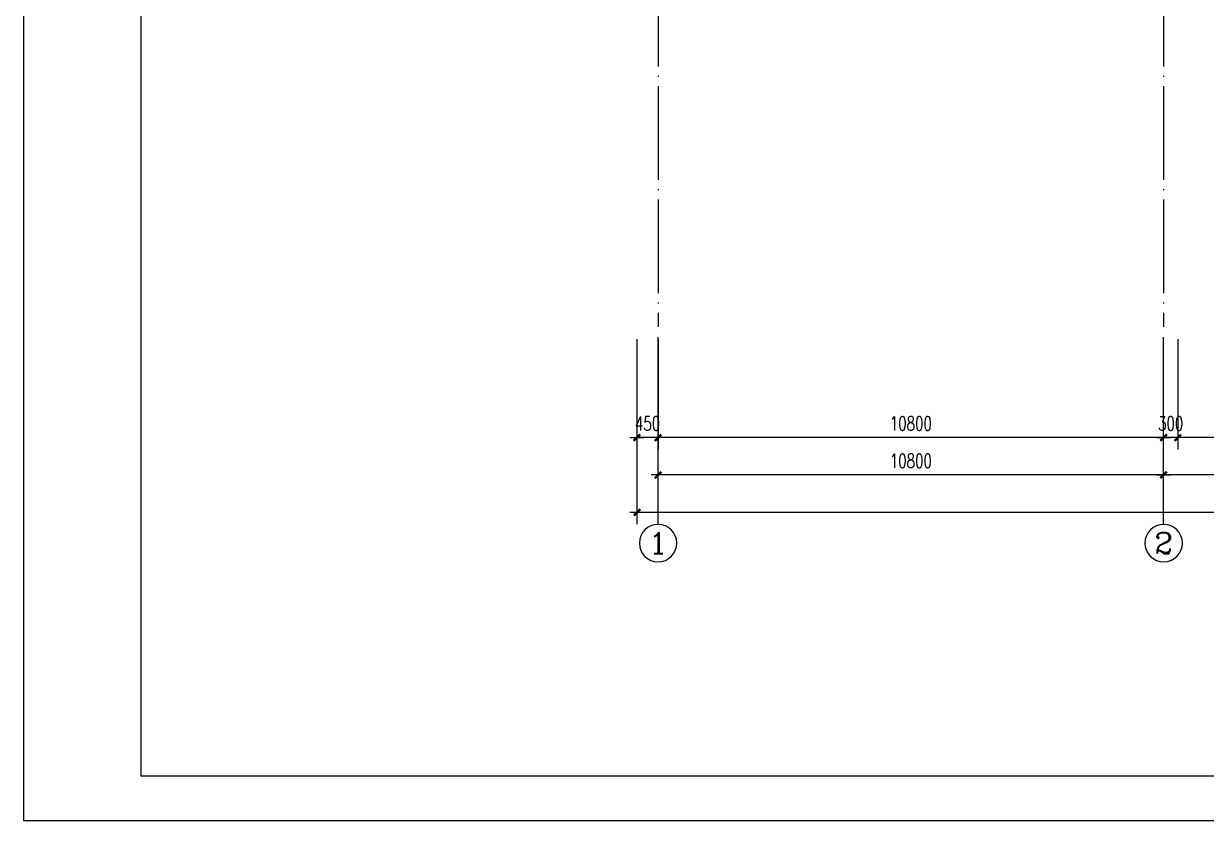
# Model space of a CAD drawing. Extents: x 165127 to 1058185, y 60808 to 144908.
# Drawn here: x 338332 to 363595, y 60808 to 77825 of the extents above; entities that cross this region are included whole.
import ezdxf
from ezdxf.enums import TextEntityAlignment as Align

# ---------------------------------------------------------------- set-up
doc = ezdxf.new("R2010")
doc.units = 0
doc.header["$LTSCALE"] = 1000
doc.linetypes.add('DOTE', pattern=[2.42, 2, -0.2, 0.02, -0.2])
doc.layers.get('0').update_dxf_attribs({"linetype": 'CONTINUOUS'})
doc.layers.get('DEFPOINTS').update_dxf_attribs({"linetype": 'CONTINUOUS'})
for name, color, linetype in [('AXIS', 3, 'CONTINUOUS'), ('AXIS_TEXT', 7, 'CONTINUOUS'), ('DOTE', 1, 'DOTE'), ('PUB_DIM', 3, 'CONTINUOUS'), ('WINDOW', 2, 'CONTINUOUS')]:
    doc.layers.add(name, color=color, linetype=linetype)
doc.styles.add('COMPLEX', font='COMPLEX')
doc.styles.add('DIM_FONT', font='SIMPLEX.shx', dxfattribs={"width": 0.7})
doc.dimstyles.new('AXIS', dxfattribs={"dimtxt": 300, "dimasz": 1, "dimexe": 250, "dimexo": 300, "dimgap": 150, "dimtad": 1, "dimdec": 0, "dimdsep": 46, "dimtxsty": 'DIM_FONT', "dimblk": '_DIMX', "dimcen": 2.5, "dimse1": 1, "dimse2": 1, "dimclrt": 7, "dimadec": 0, "dimazin": 0, "dimtfac": 1, "dimtdec": 0, "dimtix": 1, "dimtmove": 2, "dimatfit": 3, "dimldrblk": '_DIMX', "dimfxl": 1, "dimarcsym": 0})
doc.dimstyles.new('DIMB', dxfattribs={"dimtxt": 300, "dimasz": 1, "dimexe": 250, "dimexo": 300, "dimgap": 150, "dimtad": 1, "dimdec": 0, "dimdsep": 46, "dimtxsty": 'DIM_FONT', "dimblk": '_DIMX', "dimcen": 2.5, "dimse2": 1, "dimclrt": 7, "dimadec": 0, "dimazin": 0, "dimtfac": 1, "dimtdec": 0, "dimtix": 1, "dimtmove": 2, "dimatfit": 3, "dimldrblk": '_DIMX', "dimfxl": 1, "dimarcsym": 0})
doc.dimstyles.new('DIMN', dxfattribs={"dimtxt": 300, "dimasz": 1, "dimexe": 250, "dimexo": 300, "dimgap": 150, "dimtad": 1, "dimdec": 0, "dimdsep": 46, "dimtxsty": 'DIM_FONT', "dimblk": '_DIMX', "dimcen": 2.5, "dimclrt": 7, "dimadec": 0, "dimazin": 0, "dimtfac": 1, "dimtdec": 0, "dimtix": 1, "dimtmove": 2, "dimatfit": 3, "dimldrblk": '_DIMX', "dimfxl": 1, "dimarcsym": 0})

# ---------------------------------------------------------------- blocks, each defined once
blk = doc.blocks.new('A$C34131D43')
at = {"color": 243}
for p, q in [((0, 84100), (0, 0)), ((0, 0), (160900, 0))]:
    blk.add_line(p, q, dxfattribs=at)
at = {"color": 244}
for p, q in [((2500, 83100), (2500, 950)), ((2500, 950), (159900, 950))]:
    blk.add_line(p, q, dxfattribs=at)
blk = doc.blocks.new('_AXISO')
blk.add_circle((0, 0), 0.5)
at = {"layer": 'AXIS_TEXT', "style": 'COMPLEX', "width": 1.041667}
blk.add_attdef('A', text='', height=0.56, dxfattribs=at).set_placement((-0.25, -0.28), (0.25, -0.28), align=Align.FIT)
blk = doc.blocks.new('_DIMX')
blk.add_line((-150, 0), (150, 0))
at = {"const_width": 50}
blk.add_lwpolyline([(-70, -70), (70, 70)], dxfattribs=at)
blk = doc.blocks.new('*D320')
at = {"color": 0, "linetype": 'ByBlock'}
blk.add_line((541993, 122777), (538995, 122777), dxfattribs=at)
at = {"layer": 'DEFPOINTS', "color": 0, "linetype": 'ByBlock'}
for p in [(538994, 124977), (541994, 124977), (538994, 122777)]:
    blk.add_point(p, dxfattribs=at)
at = {"color": 0, "linetype": 'ByBlock', "rotation": 180}
blk.add_blockref('_DIMX', (538994, 122777), dxfattribs=at)
at = {"color": 0, "linetype": 'ByBlock'}
blk.add_blockref('_DIMX', (541994, 122777), dxfattribs=at)
at = {"color": 7, "linetype": 'ByBlock', "insert": (540494, 123077), "char_height": 300, "attachment_point": 5, "style": 'DIM_FONT'}
blk.add_mtext('3000', dxfattribs=at)
blk = doc.blocks.new('*D321')
at = {"color": 0, "linetype": 'ByBlock'}
blk.add_line((538993, 122777), (528195, 122777), dxfattribs=at)
at = {"layer": 'DEFPOINTS', "color": 0, "linetype": 'ByBlock'}
for p in [(528194, 124977), (538994, 124977), (528194, 122777)]:
    blk.add_point(p, dxfattribs=at)
at = {"color": 0, "linetype": 'ByBlock', "rotation": 180}
blk.add_blockref('_DIMX', (528194, 122777), dxfattribs=at)
at = {"color": 0, "linetype": 'ByBlock'}
blk.add_blockref('_DIMX', (538994, 122777), dxfattribs=at)
at = {"color": 7, "linetype": 'ByBlock', "insert": (533594, 123077), "char_height": 300, "attachment_point": 5, "style": 'DIM_FONT'}
blk.add_mtext('10800', dxfattribs=at)
blk = doc.blocks.new('*D322')
at = {"color": 0, "linetype": 'ByBlock'}
for p, q in [((527744, 124677), (527744, 121727)), ((654044, 124677), (654044, 121727)), ((654043, 121977), (527745, 121977))]:
    blk.add_line(p, q, dxfattribs=at)
at = {"layer": 'DEFPOINTS', "color": 0, "linetype": 'ByBlock'}
for p in [(527744, 124977), (654044, 124977), (527744, 121977)]:
    blk.add_point(p, dxfattribs=at)
at = {"color": 0, "linetype": 'ByBlock', "rotation": 180}
blk.add_blockref('_DIMX', (527744, 121977), dxfattribs=at)
at = {"color": 0, "linetype": 'ByBlock'}
blk.add_blockref('_DIMX', (654044, 121977), dxfattribs=at)
at = {"color": 7, "linetype": 'ByBlock', "insert": (590894, 122277), "char_height": 300, "attachment_point": 5, "style": 'DIM_FONT'}
blk.add_mtext('126300', dxfattribs=at)
blk = doc.blocks.new('*D357')
at = {"color": 0, "linetype": 'ByBlock'}
for p, q in [((539294, 125676), (539294, 123324)), ((541994, 125676), (541994, 123324)), ((541993, 123574), (539295, 123574))]:
    blk.add_line(p, q, dxfattribs=at)
at = {"layer": 'DEFPOINTS', "color": 0, "linetype": 'ByBlock'}
for p in [(539294, 125976), (541994, 125976), (539294, 123574)]:
    blk.add_point(p, dxfattribs=at)
at = {"color": 0, "linetype": 'ByBlock', "rotation": 180}
blk.add_blockref('_DIMX', (539294, 123574), dxfattribs=at)
at = {"color": 0, "linetype": 'ByBlock'}
blk.add_blockref('_DIMX', (541994, 123574), dxfattribs=at)
at = {"color": 7, "linetype": 'ByBlock', "insert": (540644, 123874), "char_height": 300, "attachment_point": 5, "style": 'DIM_FONT'}
blk.add_mtext('2700', dxfattribs=at)
blk = doc.blocks.new('*D358')
at = {"color": 0, "linetype": 'ByBlock'}
for p, q in [((539294, 125676), (539294, 123324)), ((538993, 123574), (538992, 123574)), ((539294, 123574), (538994, 123574)), ((539295, 123574), (539296, 123574))]:
    blk.add_line(p, q, dxfattribs=at)
at = {"layer": 'DEFPOINTS', "color": 0, "linetype": 'ByBlock'}
for p in [(538994, 125976), (539294, 125976), (538994, 123574)]:
    blk.add_point(p, dxfattribs=at)
at = {"color": 0, "linetype": 'ByBlock'}
blk.add_blockref('_DIMX', (538994, 123574), dxfattribs=at)
at = {"color": 0, "linetype": 'ByBlock', "rotation": 180}
blk.add_blockref('_DIMX', (539294, 123574), dxfattribs=at)
at = {"color": 7, "linetype": 'ByBlock', "insert": (539144, 123874), "char_height": 300, "attachment_point": 5, "style": 'DIM_FONT'}
blk.add_mtext('300', dxfattribs=at)
blk = doc.blocks.new('*D474')
at = {"color": 0, "linetype": 'ByBlock'}
for p, q in [((527744, 125676), (527744, 123324)), ((528194, 125676), (528194, 123324)), ((527743, 123574), (527742, 123574)), ((528194, 123574), (527744, 123574)), ((528195, 123574), (528196, 123574))]:
    blk.add_line(p, q, dxfattribs=at)
at = {"layer": 'DEFPOINTS', "color": 0, "linetype": 'ByBlock'}
for p in [(527744, 125976), (528194, 125976), (527744, 123574)]:
    blk.add_point(p, dxfattribs=at)
at = {"color": 0, "linetype": 'ByBlock'}
for p, rotation in [((527744, 123574), 359.9999999999982), ((528194, 123574), 179.9999999999982)]:
    blk.add_blockref('_DIMX', p, dxfattribs=dict(at, rotation=rotation))
at = {"color": 7, "linetype": 'ByBlock', "insert": (527969, 123874), "char_height": 300, "attachment_point": 5, "style": 'DIM_FONT'}
blk.add_mtext('450', dxfattribs=at)
blk = doc.blocks.new('*D475')
at = {"color": 0, "linetype": 'ByBlock'}
blk.add_line((538993, 123574), (528195, 123574), dxfattribs=at)
at = {"layer": 'DEFPOINTS', "color": 0, "linetype": 'ByBlock'}
for p in [(528194, 125774), (538994, 125774), (528194, 123574)]:
    blk.add_point(p, dxfattribs=at)
at = {"color": 0, "linetype": 'ByBlock', "rotation": 180}
blk.add_blockref('_DIMX', (528194, 123574), dxfattribs=at)
at = {"color": 0, "linetype": 'ByBlock'}
blk.add_blockref('_DIMX', (538994, 123574), dxfattribs=at)
at = {"color": 7, "linetype": 'ByBlock', "insert": (533594, 123874), "char_height": 300, "attachment_point": 5, "style": 'DIM_FONT'}
blk.add_mtext('10800', dxfattribs=at)

msp = doc.modelspace()

# ---------------------------------------------------------------- linework, layer by layer
at = {"layer": 'AXIS'}
for p, q in [((351883, 67129.8), (351883, 71129.8)), ((362683, 67129.8), (362683, 71129.8))]:
    msp.add_line(p, q, dxfattribs=at)
at = {"layer": 'DOTE'}
for p, q in [((351883, 139407.6), (351883, 71351.8)), ((362683, 139407.6), (362683, 71351.8))]:
    msp.add_line(p, q, dxfattribs=at)

# ---------------------------------------------------------------- block references
at = {"layer": 'AXIS'}
ref = msp.add_blockref('_AXISO', (351883, 66729.8), dxfattribs=dict(at, xscale=-800, yscale=800, zscale=800, rotation=180))
ref.add_attrib('A', '1', dxfattribs={"layer": 'AXIS_TEXT', "height": 448, "style": 'COMPLEX', "width": 2.083333}).set_placement((351683, 66505.8), (352083, 66505.8), align=Align.FIT)
ref = msp.add_blockref('_AXISO', (362683, 66729.8), dxfattribs=dict(at, xscale=-800, yscale=800, zscale=800, rotation=180))
ref.add_attrib('A', '2', dxfattribs={"layer": 'AXIS_TEXT', "height": 448, "style": 'COMPLEX', "width": 1.339286}).set_placement((362483, 66505.8), (362883, 66505.8), align=Align.FIT)
at = {"layer": 'WINDOW'}
msp.add_blockref('A$C34131D43', (338331.6, 60808.1), dxfattribs=at)

# ---------------------------------------------------------------- dimensions: what is measured, and where the dimension line sits
at = {"layer": 'AXIS'}
for base, p1, p2, picture, middle in [((351883, 68981.9), (362683, 71181.9), (351883, 71181.9), '*D475', (357283, 69281.9)), ((351883, 68184.9), (362683, 70384.9), (351883, 70384.9), '*D321', (357283, 68484.9)), ((362683, 68184.9), (365683, 70384.9), (362683, 70384.9), '*D320', (364183, 68484.9))]:
    dim = msp.add_linear_dim(base=base, p1=p1, p2=p2, angle=180, dimstyle='AXIS', dxfattribs=at)
    dim.commit()
    dim.dimension.update_dxf_attribs({"geometry": picture, "text_midpoint": middle, "insert": (-176311.1, -54591.7)})
dim = msp.add_aligned_dim(p1=(477733, 70384.9), p2=(351433, 70384.9), distance=3000, dimstyle='DIMN', dxfattribs=at)
dim.commit()
dim.dimension.update_dxf_attribs({"geometry": '*D322', "text_midpoint": (414583, 67684.9), "insert": (-176311.1, -54591.7)})
at = {"layer": 'PUB_DIM'}
for p1, p2, dimstyle, picture, middle in [((351883, 71384.4), (351433, 71384.4), 'DIMN', '*D474', (351658, 69281.9)), ((362983, 71384.4), (362683, 71384.4), 'DIMB', '*D358', (362833, 69281.9)), ((365683, 71384.4), (362983, 71384.4), 'DIMN', '*D357', (364333, 69281.9))]:
    dim = msp.add_aligned_dim(p1=p1, p2=p2, distance=2402.5, dimstyle=dimstyle, dxfattribs=at)
    dim.commit()
    dim.dimension.update_dxf_attribs({"geometry": picture, "text_midpoint": middle, "insert": (-176311.1, -54591.7)})

doc.saveas('drawing.dxf')
